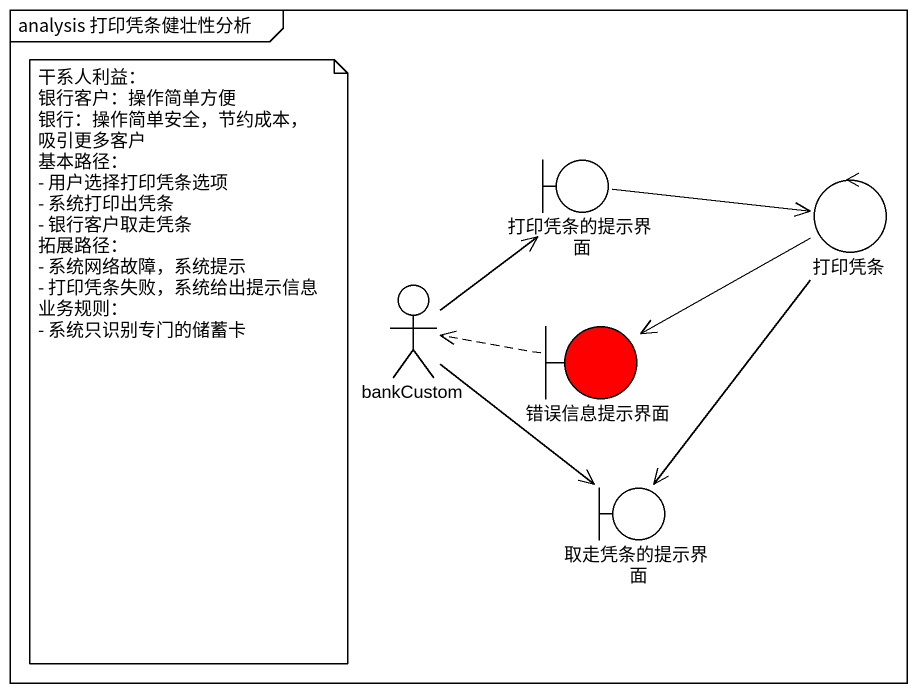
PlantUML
@startuml
mainframe analysis 打印凭条健壮性分析
boundary 打印凭条的提示界面
control 打印凭条
actor bankCustom
boundary 错误信息提示界面 #FF0000
boundary 取走凭条的提示界面
打印凭条的提示界面 -right-> 打印凭条
打印凭条 -left-> 错误信息提示界面
打印凭条 --> 取走凭条的提示界面
bankCustom -up-> 打印凭条的提示界面
bankCustom --> 取走凭条的提示界面
错误信息提示界面 .left.> bankCustom
note as N1
  干系人利益：
  银行客户：操作简单方便
  银行：操作简单安全，节约成本，吸引更多客户
  基本路径：
  - 用户选择打印凭条选项
  - 系统打印出凭条
  - 银行客户取走凭条
  拓展路径：
  - 系统网络故障，系统提示
  - 打印凭条失败，系统给出提示信息
  业务规则：
  - 系统只识别专门的储蓄卡
end note
@enduml
